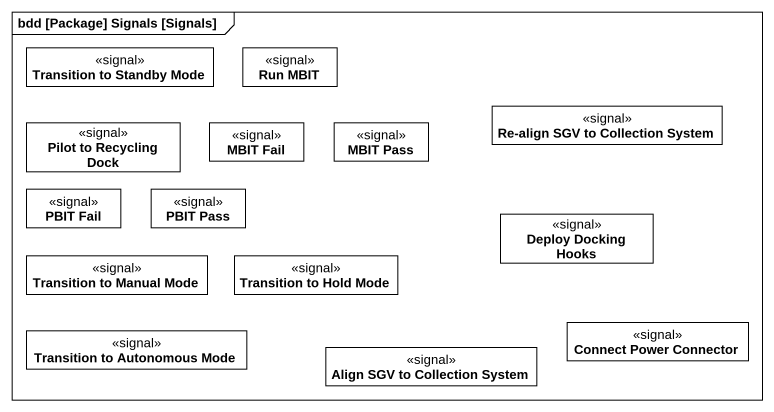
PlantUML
@startuml
mainframe bdd [Package] Signals [Signals]
hide circle
hide empty members
class "Transition to Standby Mode" as Transition_to_Standby_Mode <<signal>>
class "Run MBIT" as Run_MBIT <<signal>>
class "Pilot to Recycling Dock" as Pilot_to_Recycling_Dock <<signal>>
class "MBIT Fail" as MBIT_Fail <<signal>>
class "MBIT Pass" as MBIT_Pass <<signal>>
class "Re-align SGV to Collection System" as Re_align_SGV_to_Collection <<signal>>
class "PBIT Fail" as PBIT_Fail <<signal>>
class "PBIT Pass" as PBIT_Pass <<signal>>
class "Deploy Docking Hooks" as Deploy_Docking_Hooks <<signal>>
class "Transition to Manual Mode" as Transition_to_Manual_Mode <<signal>>
class "Transition to Hold Mode" as Transition_to_Hold_Mode <<signal>>
class "Transition to Autonomous Mode" as Transition_to_Autonomous <<signal>>
class "Connect Power Connector" as Connect_Power_Connector <<signal>>
class "Align SGV to Collection System" as Align_SGV_to_Collection <<signal>>
@enduml
